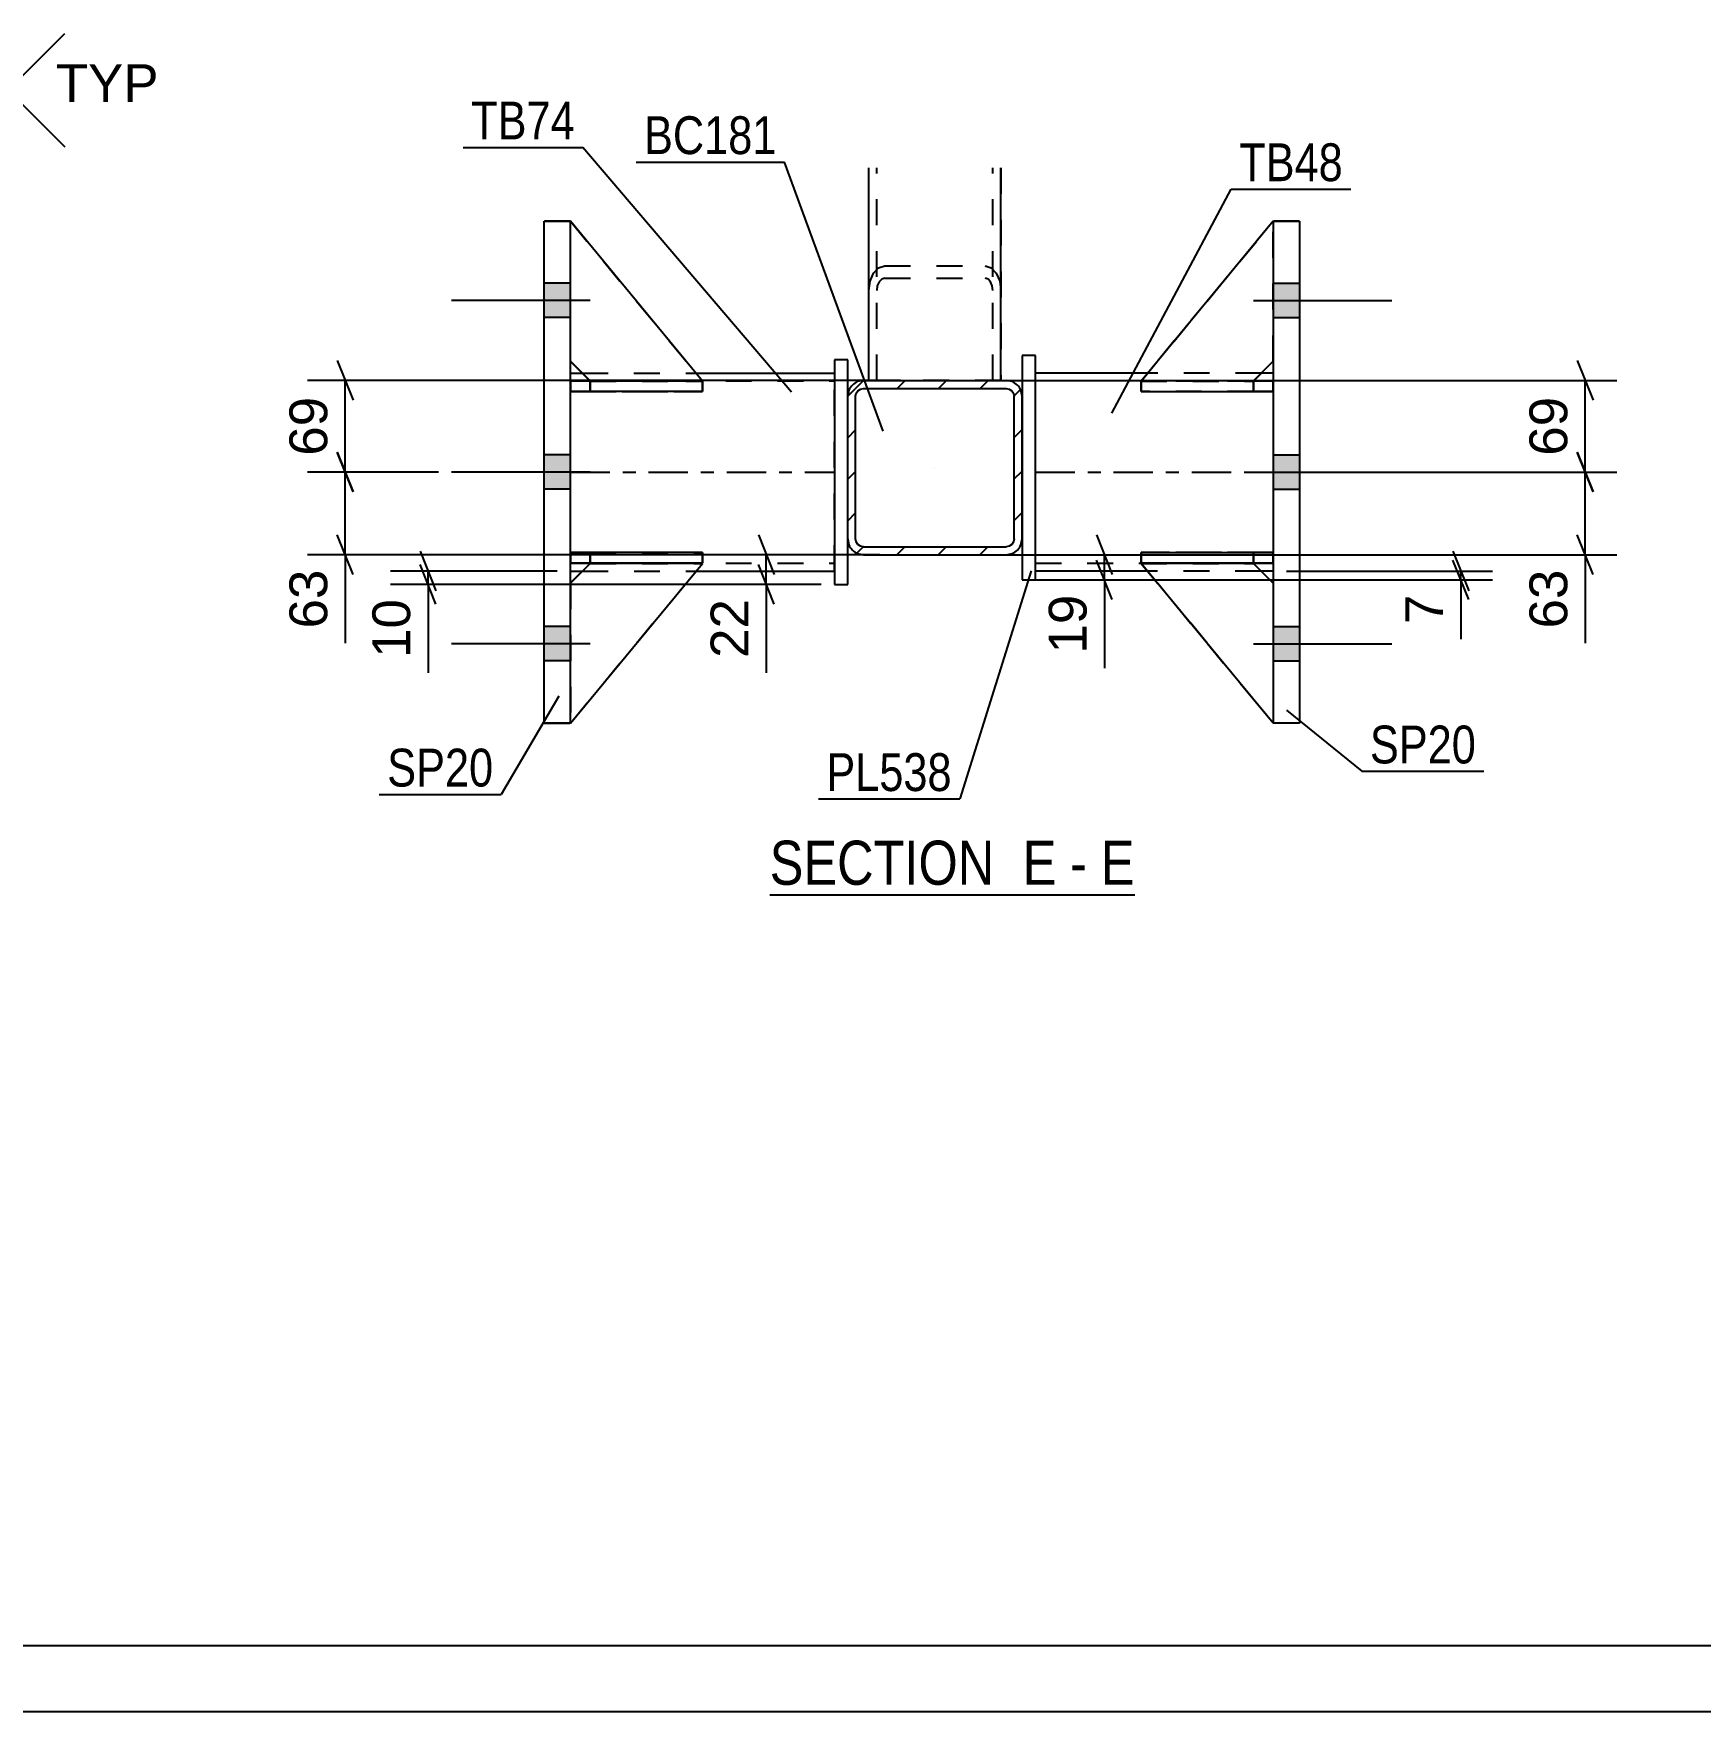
# Model space of a CAD drawing. Header units: millimetres. Extents: x 0 to 3371, y 0 to 1899.
# Drawn here: x 213.1 to 339.3, y 0 to 127.1 of the extents above; entities that cross this region are included whole.
import ezdxf

# ---------------------------------------------------------------- set-up
doc = ezdxf.new("R2010")
doc.units = ezdxf.units.MM
doc.linetypes.add('DXK_LINE_DOT2', pattern=[3.9198, 1.9599, -1.9599])
doc.linetypes.add('DXK_LINE_DOT3', pattern=[5.9187, 2.979, -0.9799, 0.9799, -0.9799])
doc.styles.add('Arial', font='ARIAL.TTF', dxfattribs={"height": 0.2})
doc.styles.add('Arial Narrow', font='ARIALN.TTF', dxfattribs={"height": 0.2})

# ---------------------------------------------------------------- blocks, each defined once
blk = doc.blocks.new('Unknown-203723636-1133')
at = {"color": 5, "linetype": 'Continuous'}
for p, q in [((5, 5), (836, 5)), ((0, 0), (841, 0))]:
    blk.add_line(p, q, dxfattribs=at)
blk = doc.blocks.new('Unknown-203723636-15 - 4598')
at = {"color": 6, "linetype": 'Continuous'}
blk.add_line((268.84, 61.85), (296.49, 61.85), dxfattribs=at)
at = {"color": 0, "linetype": 'Continuous'}
for points in [[(286.95, 62.6), (286.95, 66.1), (268.84, 66.1), (268.84, 62.6)], [(290.55, 62.6), (290.55, 66.1), (288, 66.1), (288, 62.6)], [(292.88, 62.6), (292.88, 66.1), (291.6, 66.1), (291.6, 62.6)], [(296.49, 62.6), (296.49, 66.1), (293.93, 66.1), (293.93, 62.6)]]:
    blk.add_wipeout(points, dxfattribs=at)
at = {"color": 7, "linetype": 'Continuous', "style": 'Arial Narrow'}
for s, p in [('SECTION ', (268.84, 62.6)), ('E', (288, 62.6)), ('E', (293.93, 62.6)), ('-', (291.6, 62.6))]:
    blk.add_text(s, height=3.34, dxfattribs=at).set_placement(p)
blk = doc.blocks.new('Part-203723636-4714 - 4598')
at = {"color": 7, "linetype": 'DXK_LINE_DOT2'}
for p, q in [((276.35, 100.79), (276.35, 116.88)), ((276.95, 100.79), (276.95, 116.88)), ((285.75, 100.79), (285.75, 116.88)), ((286.35, 116.88), (286.35, 100.79)), ((286.35, 100.79), (276.35, 100.79))]:
    blk.add_line(p, q, dxfattribs=at)
blk = doc.blocks.new('Bolt-203723636-4626 - 4598')
at = {"linetype": 'Continuous'}
for points in [[(253.75, 105.55), (253.75, 108.15), (251.75, 108.15), (251.75, 105.55)], [(253.75, 105.55), (253.75, 108.15), (251.75, 108.15), (251.75, 105.55)], [(253.75, 105.55), (253.75, 108.15), (251.75, 108.15), (251.75, 105.55)], [(253.75, 92.55), (253.75, 95.15), (251.75, 95.15), (251.75, 92.55)], [(253.75, 92.55), (253.75, 95.15), (251.75, 95.15), (251.75, 92.55)], [(253.75, 79.55), (253.75, 82.15), (251.75, 82.15), (251.75, 79.55)], [(253.75, 79.55), (253.75, 82.15), (251.75, 82.15), (251.75, 79.55)], [(253.75, 79.55), (253.75, 82.15), (251.75, 82.15), (251.75, 79.55)]]:
    blk.add_hatch(color=1, dxfattribs=at).paths.add_polyline_path(points)
at = {"color": 1, "linetype": 'Continuous'}
for p, q in [((253.75, 108.15), (251.75, 108.15)), ((253.75, 108.15), (251.75, 108.15)), ((253.75, 108.15), (251.75, 108.15)), ((255.25, 106.85), (244.75, 106.85)), ((255.25, 106.85), (244.75, 106.85)), ((255.25, 106.85), (244.75, 106.85)), ((253.75, 105.55), (251.75, 105.55)), ((253.75, 105.55), (251.75, 105.55)), ((253.75, 105.55), (251.75, 105.55)), ((253.75, 95.15), (251.75, 95.15)), ((253.75, 95.15), (251.75, 95.15)), ((255.25, 93.85), (244.75, 93.85)), ((255.25, 93.85), (244.75, 93.85)), ((253.75, 92.55), (251.75, 92.55)), ((253.75, 92.55), (251.75, 92.55)), ((253.75, 82.15), (251.75, 82.15)), ((253.75, 82.15), (251.75, 82.15)), ((253.75, 82.15), (251.75, 82.15)), ((255.25, 80.85), (244.75, 80.85)), ((255.25, 80.85), (244.75, 80.85)), ((255.25, 80.85), (244.75, 80.85)), ((253.75, 79.55), (251.75, 79.55)), ((253.75, 79.55), (251.75, 79.55)), ((253.75, 79.55), (251.75, 79.55))]:
    blk.add_line(p, q, dxfattribs=at)
blk = doc.blocks.new('Part-203723636-4695 - 4598')
at = {"color": 2, "linetype": 'Continuous'}
for p, q in [((274.75, 102.35), (273.75, 102.35)), ((273.75, 102.35), (273.75, 85.35)), ((274.75, 99.59), (274.75, 102.35)), ((274.75, 85.35), (274.75, 88.79)), ((273.75, 85.35), (274.75, 85.35))]:
    blk.add_line(p, q, dxfattribs=at)
at = {"color": 7, "linetype": 'DXK_LINE_DOT2'}
blk.add_line((274.75, 88.79), (274.75, 99.59), dxfattribs=at)
blk = doc.blocks.new('Part-203723636-4767 - 4598')
at = {"color": 2, "linetype": 'Continuous'}
for p, q in [((251.75, 112.85), (251.75, 112.85)), ((251.75, 112.85), (253.75, 112.85)), ((251.75, 74.85), (251.75, 112.85)), ((253.75, 112.85), (253.75, 112.85)), ((253.75, 74.85), (253.75, 112.85)), ((253.75, 74.85), (251.75, 74.85))]:
    blk.add_line(p, q, dxfattribs=at)
at = {"color": 7, "linetype": 'DXK_LINE_DOT2'}
for p, q in [((253.75, 112.85), (251.75, 112.85)), ((251.75, 112.85), (251.75, 112.85)), ((253.75, 112.85), (253.75, 112.85)), ((251.75, 74.85), (253.75, 74.85))]:
    blk.add_line(p, q, dxfattribs=at)
blk = doc.blocks.new('Bolt-203723636-4639 - 4598')
at = {"linetype": 'Continuous'}
for points in [[(308.97, 105.55), (308.97, 108.15), (306.97, 108.15), (306.97, 105.55)], [(308.97, 105.55), (308.97, 108.15), (306.97, 108.15), (306.97, 105.55)], [(308.97, 105.55), (308.97, 108.15), (306.97, 108.15), (306.97, 105.55)], [(308.97, 92.55), (308.97, 95.15), (306.97, 95.15), (306.97, 92.55)], [(308.97, 92.55), (308.97, 95.15), (306.97, 95.15), (306.97, 92.55)], [(308.97, 79.55), (308.97, 82.15), (306.97, 82.15), (306.97, 79.55)], [(308.97, 79.55), (308.97, 82.15), (306.97, 82.15), (306.97, 79.55)], [(308.97, 79.55), (308.97, 82.15), (306.97, 82.15), (306.97, 79.55)]]:
    blk.add_hatch(color=1, dxfattribs=at).paths.add_polyline_path(points)
at = {"color": 1, "linetype": 'Continuous'}
for p, q in [((306.97, 108.15), (308.97, 108.15)), ((306.97, 108.15), (308.97, 108.15)), ((306.97, 108.15), (308.97, 108.15)), ((305.47, 106.85), (315.97, 106.85)), ((305.47, 106.85), (315.97, 106.85)), ((305.47, 106.85), (315.97, 106.85)), ((306.97, 105.55), (308.97, 105.55)), ((306.97, 105.55), (308.97, 105.55)), ((306.97, 105.55), (308.97, 105.55)), ((306.97, 95.15), (308.97, 95.15)), ((306.97, 95.15), (308.97, 95.15)), ((305.47, 93.85), (315.97, 93.85)), ((305.47, 93.85), (315.97, 93.85)), ((306.97, 92.55), (308.97, 92.55)), ((306.97, 92.55), (308.97, 92.55)), ((306.97, 82.15), (308.97, 82.15)), ((306.97, 82.15), (308.97, 82.15)), ((306.97, 82.15), (308.97, 82.15)), ((305.47, 80.85), (315.97, 80.85)), ((305.47, 80.85), (315.97, 80.85)), ((305.47, 80.85), (315.97, 80.85)), ((306.97, 79.55), (308.97, 79.55)), ((306.97, 79.55), (308.97, 79.55)), ((306.97, 79.55), (308.97, 79.55))]:
    blk.add_line(p, q, dxfattribs=at)
blk = doc.blocks.new('Part-203723636-4677 - 4598')
at = {"linetype": 'Continuous'}
h = blk.add_hatch(dxfattribs=at)
h.set_pattern_fill('', scale=0.7, style=0, pattern_type=0)
h.set_pattern_definition([(45, (275.9466, 100.787), (-1.57154, 1.57154), [])])
h.paths.add_polyline_path([(286.75, 100.79), (275.95, 100.79), (275.49, 100.7), (275.1, 100.44), (274.84, 100.05), (274.75, 99.59), (274.75, 88.79), (274.84, 88.33), (275.1, 87.94), (275.49, 87.68), (275.95, 87.59), (286.75, 87.59), (287.21, 87.68), (287.6, 87.94), (287.86, 88.33), (287.95, 88.79), (287.95, 99.59), (287.86, 100.05), (287.6, 100.44), (287.21, 100.7)])
h.paths.add_polyline_path([(287.3, 99.82), (287.35, 99.59), (287.35, 88.79), (287.3, 88.56), (287.17, 88.36), (286.98, 88.23), (286.75, 88.19), (275.95, 88.19), (275.72, 88.23), (275.52, 88.36), (275.39, 88.56), (275.35, 88.79), (275.35, 99.59), (275.39, 99.82), (275.52, 100.01), (275.72, 100.14), (275.95, 100.19), (286.75, 100.19), (286.98, 100.14), (287.17, 100.01)])
at = {"color": 2, "linetype": 'Continuous'}
for p, q in [((275.95, 100.79), (275.49, 100.7)), ((275.95, 100.79), (275.95, 100.79)), ((275.95, 100.79), (286.75, 100.79)), ((286.75, 100.79), (286.75, 100.79)), ((287.21, 100.7), (286.75, 100.79)), ((274.84, 100.05), (274.75, 99.59)), ((274.75, 99.59), (274.75, 99.59)), ((274.75, 88.79), (274.75, 99.59)), ((275.35, 99.59), (275.39, 99.82)), ((275.35, 99.59), (275.35, 99.59)), ((275.35, 88.79), (275.35, 99.59)), ((275.39, 99.82), (275.52, 100.01)), ((275.52, 100.01), (275.72, 100.14)), ((275.72, 100.14), (275.95, 100.19)), ((275.95, 100.19), (275.95, 100.19)), ((275.95, 100.19), (286.75, 100.19)), ((286.75, 100.19), (286.75, 100.19)), ((286.75, 100.19), (286.98, 100.14)), ((286.98, 100.14), (287.17, 100.01)), ((287.17, 100.01), (287.3, 99.82)), ((287.3, 99.82), (287.35, 99.59)), ((287.35, 99.59), (287.35, 99.59)), ((287.35, 88.79), (287.35, 99.59)), ((287.95, 99.59), (287.86, 100.05)), ((287.95, 99.59), (287.95, 99.59)), ((287.95, 88.79), (287.95, 99.59)), ((274.75, 88.79), (274.75, 88.79)), ((274.75, 88.79), (274.84, 88.33)), ((275.35, 88.79), (275.35, 88.79)), ((275.39, 88.56), (275.35, 88.79)), ((275.52, 88.36), (275.39, 88.56)), ((275.49, 87.68), (275.95, 87.59)), ((275.72, 88.23), (275.52, 88.36)), ((275.95, 88.19), (275.72, 88.23)), ((275.95, 88.19), (275.95, 88.19)), ((275.95, 88.19), (286.75, 88.19)), ((286.98, 88.23), (286.75, 88.19)), ((286.75, 88.19), (286.75, 88.19)), ((286.75, 87.59), (287.21, 87.68)), ((287.17, 88.36), (286.98, 88.23)), ((287.3, 88.56), (287.17, 88.36)), ((287.35, 88.79), (287.3, 88.56)), ((287.35, 88.79), (287.35, 88.79)), ((287.86, 88.33), (287.95, 88.79)), ((287.95, 88.79), (287.95, 88.79)), ((275.95, 87.59), (275.95, 87.59)), ((275.95, 87.59), (286.75, 87.59)), ((286.75, 87.59), (286.75, 87.59))]:
    blk.add_line(p, q, dxfattribs=at)
at = {"color": 7, "linetype": 'DXK_LINE_DOT3'}
blk.add_line((281.35, 94.19), (281.35, 94.19), dxfattribs=at)
at = {"color": 2, "linetype": 'Continuous'}
for centre, start, end in [((275.95, 99.59), 112.5, 157.5), ((286.75, 99.59), 22.5, 67.5), ((275.95, 88.79), 202.5, 247.5), ((286.75, 88.79), 292.5, 337.5)]:
    blk.add_arc(centre, 1.2, start, end, dxfattribs=at)
blk = doc.blocks.new('Part-203723636-4726 - 4598')
at = {"color": 2, "linetype": 'Continuous'}
for p, q in [((276.35, 100.79), (276.35, 116.88)), ((286.35, 100.79), (286.35, 116.88))]:
    blk.add_line(p, q, dxfattribs=at)
at = {"color": 7, "linetype": 'DXK_LINE_DOT2'}
for p, q in [((276.95, 100.79), (276.95, 116.88)), ((285.75, 100.79), (285.75, 116.88)), ((276.7, 108.92), (277.09, 109.32)), ((277.09, 109.32), (277.55, 109.46)), ((277.55, 109.46), (285.15, 109.46)), ((285.15, 109.46), (285.61, 109.32)), ((285.61, 109.32), (286, 108.92)), ((276.35, 107.6), (276.44, 108.31)), ((276.44, 108.31), (276.7, 108.92)), ((277.12, 108.26), (276.99, 107.96)), ((277.32, 108.46), (277.12, 108.26)), ((277.55, 108.53), (277.32, 108.46)), ((277.55, 108.53), (285.15, 108.53)), ((285.38, 108.46), (285.15, 108.53)), ((285.57, 108.26), (285.38, 108.46)), ((285.7, 107.96), (285.57, 108.26)), ((286, 108.92), (286.26, 108.31)), ((286.26, 108.31), (286.35, 107.6)), ((276.99, 107.96), (276.95, 107.6)), ((285.75, 107.6), (285.7, 107.96)), ((276.35, 100.79), (286.35, 100.79))]:
    blk.add_line(p, q, dxfattribs=at)
blk = doc.blocks.new('Part-203723636-4733 - 4598')
at = {"color": 7, "linetype": 'DXK_LINE_DOT2'}
for p, q in [((296.97, 86.95), (296.97, 87.75)), ((296.97, 87.75), (305.47, 87.75)), ((306.97, 87.75), (296.97, 87.75)), ((305.47, 86.95), (305.47, 87.75)), ((305.47, 87.75), (306.97, 87.75)), ((306.97, 86.95), (306.97, 87.75)), ((306.97, 86.95), (306.97, 87.75)), ((306.97, 87.75), (306.97, 87.75)), ((305.47, 86.95), (296.97, 86.95)), ((296.97, 86.95), (306.97, 86.95)), ((306.97, 86.95), (305.47, 86.95)), ((306.97, 86.95), (306.97, 86.95))]:
    blk.add_line(p, q, dxfattribs=at)
blk = doc.blocks.new('Part-203723636-4734 - 4598')
at = {"color": 2, "linetype": 'Continuous'}
for p, q in [((296.98, 100.75), (296.97, 100.75)), ((296.97, 100.75), (296.97, 99.95)), ((306.97, 100.75), (298.22, 100.75)), ((306.97, 100.75), (306.97, 100.75)), ((306.97, 100.75), (306.97, 99.95)), ((296.97, 99.95), (306.97, 99.95))]:
    blk.add_line(p, q, dxfattribs=at)
at = {"color": 7, "linetype": 'DXK_LINE_DOT2'}
for p, q in [((298.22, 100.75), (296.98, 100.75)), ((305.47, 100.75), (296.98, 100.75)), ((305.47, 100.75), (306.97, 100.75)), ((305.47, 100.75), (305.47, 99.95)), ((306.97, 100.75), (306.97, 100.75)), ((296.97, 99.95), (305.47, 99.95)), ((305.47, 99.95), (306.97, 99.95))]:
    blk.add_line(p, q, dxfattribs=at)
blk = doc.blocks.new('Part-203723636-4799 - 4598')
at = {"color": 7, "linetype": 'DXK_LINE_DOT2'}
for p, q in [((296.97, 86.94), (305.47, 86.94)), ((306.97, 74.85), (296.97, 86.94)), ((296.97, 86.94), (296.97, 86.94)), ((305.47, 86.94), (296.97, 86.94)), ((296.97, 86.94), (306.97, 74.85)), ((305.47, 86.94), (306.97, 85.44)), ((305.47, 86.94), (305.47, 86.94)), ((306.97, 85.44), (305.47, 86.94)), ((306.97, 85.44), (306.97, 74.85))]:
    blk.add_line(p, q, dxfattribs=at)
blk = doc.blocks.new('Part-203723636-4735 - 4598')
at = {"color": 2, "linetype": 'Continuous'}
for p, q in [((296.97, 87.75), (306.97, 87.75)), ((296.97, 87.75), (296.97, 86.95)), ((306.97, 87.75), (306.97, 87.75)), ((306.97, 86.95), (306.97, 87.75)), ((306.97, 86.95), (296.97, 86.95))]:
    blk.add_line(p, q, dxfattribs=at)
at = {"color": 7, "linetype": 'DXK_LINE_DOT2'}
for p, q in [((305.47, 87.75), (296.97, 87.75)), ((306.97, 87.75), (305.47, 87.75)), ((305.47, 87.75), (305.47, 86.95)), ((306.97, 87.75), (306.97, 87.75)), ((296.97, 86.95), (305.47, 86.95)), ((305.47, 86.95), (306.97, 86.95))]:
    blk.add_line(p, q, dxfattribs=at)
blk = doc.blocks.new('Part-203723636-4810 - 4598')
at = {"color": 2, "linetype": 'Continuous'}
for p, q in [((253.75, 99.95), (253.75, 100.75)), ((253.75, 100.75), (262.5, 100.75)), ((263.75, 100.75), (263.74, 100.75)), ((263.75, 99.95), (263.75, 100.75)), ((263.75, 99.95), (253.75, 99.95)), ((253.75, 99.95), (253.75, 99.95))]:
    blk.add_line(p, q, dxfattribs=at)
at = {"color": 7, "linetype": 'DXK_LINE_DOT2'}
for p, q in [((255.25, 100.75), (253.75, 100.75)), ((255.25, 99.95), (255.25, 100.75)), ((263.74, 100.75), (255.25, 100.75)), ((262.5, 100.75), (263.74, 100.75)), ((253.75, 99.95), (255.25, 99.95)), ((255.25, 99.95), (263.75, 99.95))]:
    blk.add_line(p, q, dxfattribs=at)
blk = doc.blocks.new('Part-203723636-4750 - 4598')
at = {"color": 2, "linetype": 'Continuous'}
for p, q in [((288.97, 102.69), (287.97, 102.69)), ((287.97, 102.69), (287.97, 85.69)), ((288.97, 85.69), (288.97, 102.69)), ((287.97, 85.69), (288.97, 85.69))]:
    blk.add_line(p, q, dxfattribs=at)
blk = doc.blocks.new('Part-203723636-4755 - 4598')
at = {"color": 2, "linetype": 'Continuous'}
for p, q in [((253.75, 101.35), (254.64, 101.35)), ((263.24, 101.35), (273.75, 101.35)), ((253.75, 86.35), (254.65, 86.35)), ((263.26, 86.35), (273.75, 86.35))]:
    blk.add_line(p, q, dxfattribs=at)
at = {"color": 7, "linetype": 'DXK_LINE_DOT2'}
for p, q in [((253.75, 86.35), (253.75, 101.35)), ((253.75, 100.75), (273.75, 100.75)), ((254.64, 101.35), (263.24, 101.35)), ((273.75, 86.35), (273.75, 101.35)), ((253.75, 86.95), (273.75, 86.95)), ((254.65, 86.35), (263.26, 86.35))]:
    blk.add_line(p, q, dxfattribs=at)
at = {"color": 7, "linetype": 'DXK_LINE_DOT3'}
blk.add_line((253.75, 93.85), (273.75, 93.85), dxfattribs=at)
blk = doc.blocks.new('Part-203723636-4757 - 4598')
at = {"color": 2, "linetype": 'Continuous'}
for p, q in [((253.75, 86.95), (253.75, 87.75)), ((263.75, 87.75), (253.75, 87.75)), ((263.75, 86.95), (263.75, 87.75)), ((263.75, 86.95), (253.75, 86.95)), ((253.75, 86.95), (253.75, 86.95))]:
    blk.add_line(p, q, dxfattribs=at)
at = {"color": 7, "linetype": 'DXK_LINE_DOT2'}
for p, q in [((255.25, 87.75), (253.75, 87.75)), ((255.25, 86.95), (255.25, 87.75)), ((263.75, 87.75), (255.25, 87.75)), ((253.75, 86.95), (255.25, 86.95)), ((255.25, 86.95), (263.75, 86.95))]:
    blk.add_line(p, q, dxfattribs=at)
blk = doc.blocks.new('Part-203723636-4762 - 4598')
at = {"color": 2, "linetype": 'Continuous'}
for p, q in [((306.97, 112.85), (308.97, 112.85)), ((306.97, 112.85), (306.97, 112.85)), ((306.97, 112.85), (306.97, 74.85)), ((308.97, 112.85), (308.97, 112.85)), ((308.97, 112.85), (308.97, 74.85)), ((308.97, 74.85), (306.97, 74.85))]:
    blk.add_line(p, q, dxfattribs=at)
at = {"color": 7, "linetype": 'DXK_LINE_DOT2'}
for p, q in [((308.97, 112.85), (306.97, 112.85)), ((306.97, 112.85), (306.97, 112.85)), ((308.97, 112.85), (308.97, 112.85)), ((308.97, 74.85), (306.97, 74.85))]:
    blk.add_line(p, q, dxfattribs=at)
blk = doc.blocks.new('Part-203723636-4780 - 4598')
at = {"color": 2, "linetype": 'Continuous'}
for p, q in [((255.25, 86.94), (253.75, 85.44)), ((253.75, 74.85), (263.75, 86.94)), ((263.75, 86.94), (255.25, 86.94)), ((255.25, 86.94), (255.25, 86.94)), ((263.75, 86.94), (263.75, 86.94))]:
    blk.add_line(p, q, dxfattribs=at)
at = {"color": 7, "linetype": 'DXK_LINE_DOT2'}
for p, q in [((253.75, 85.44), (255.25, 86.94)), ((253.75, 74.85), (263.75, 86.94)), ((255.25, 86.94), (263.75, 86.94)), ((253.75, 85.44), (253.75, 74.85))]:
    blk.add_line(p, q, dxfattribs=at)
blk = doc.blocks.new('Part-203723636-4783 - 4598')
at = {"color": 7, "linetype": 'DXK_LINE_DOT2'}
for p, q in [((255.25, 86.94), (253.75, 85.44)), ((253.75, 74.85), (263.75, 86.94)), ((253.75, 85.44), (255.25, 86.94)), ((253.75, 74.85), (263.75, 86.94)), ((263.75, 86.94), (255.25, 86.94)), ((255.25, 86.94), (255.25, 86.94)), ((255.25, 86.94), (263.75, 86.94)), ((263.75, 86.94), (263.75, 86.94)), ((253.75, 85.44), (253.75, 74.85))]:
    blk.add_line(p, q, dxfattribs=at)
blk = doc.blocks.new('Part-203723636-4784 - 4598')
at = {"color": 2, "linetype": 'Continuous'}
for p, q in [((253.75, 112.85), (253.75, 112.85)), ((253.75, 112.85), (253.75, 112.85)), ((263.75, 100.74), (253.75, 112.85)), ((255.24, 100.75), (253.75, 102.24)), ((262.5, 100.74), (263.75, 100.74)), ((263.75, 100.74), (263.75, 100.74))]:
    blk.add_line(p, q, dxfattribs=at)
at = {"color": 7, "linetype": 'DXK_LINE_DOT2'}
for p, q in [((253.75, 102.24), (253.75, 112.85)), ((253.75, 112.85), (263.75, 100.74)), ((255.25, 100.74), (253.75, 102.24)), ((255.25, 100.74), (255.24, 100.75)), ((263.75, 100.74), (255.25, 100.74)), ((255.25, 100.74), (255.25, 100.74)), ((255.25, 100.74), (262.5, 100.74))]:
    blk.add_line(p, q, dxfattribs=at)
blk = doc.blocks.new('Part-203723636-4787 - 4598')
at = {"color": 7, "linetype": 'DXK_LINE_DOT2'}
for p, q in [((253.75, 102.24), (253.75, 112.85)), ((253.75, 112.85), (263.75, 100.74)), ((253.75, 112.85), (263.75, 100.74)), ((255.25, 100.74), (253.75, 102.24)), ((255.25, 100.74), (253.75, 102.24)), ((263.75, 100.74), (255.25, 100.74)), ((255.25, 100.74), (255.25, 100.74)), ((255.25, 100.74), (263.75, 100.74)), ((263.75, 100.74), (263.75, 100.74))]:
    blk.add_line(p, q, dxfattribs=at)
blk = doc.blocks.new('Part-203723636-4788 - 4598')
at = {"color": 7, "linetype": 'DXK_LINE_DOT2'}
for p, q in [((253.75, 100.75), (255.25, 100.75)), ((263.51, 100.75), (253.75, 100.75)), ((253.75, 100.75), (253.75, 100.75)), ((253.75, 100.75), (253.75, 99.95)), ((253.75, 100.75), (253.75, 99.95)), ((255.25, 100.75), (263.75, 100.75)), ((255.25, 100.75), (255.25, 99.95)), ((263.75, 100.75), (263.75, 99.95)), ((255.25, 99.95), (253.75, 99.95)), ((253.75, 99.95), (263.75, 99.95)), ((253.75, 99.95), (253.75, 99.95)), ((263.75, 99.95), (255.25, 99.95))]:
    blk.add_line(p, q, dxfattribs=at)
blk = doc.blocks.new('Part-203723636-4789 - 4598')
at = {"color": 7, "linetype": 'DXK_LINE_DOT2'}
for p, q in [((253.75, 87.75), (255.25, 87.75)), ((263.75, 87.75), (253.75, 87.75)), ((253.75, 87.75), (253.75, 87.75)), ((253.75, 87.75), (253.75, 86.95)), ((253.75, 87.75), (253.75, 86.95)), ((255.25, 87.75), (263.75, 87.75)), ((255.25, 87.75), (255.25, 86.95)), ((263.75, 87.75), (263.75, 86.95)), ((255.25, 86.95), (253.75, 86.95)), ((253.75, 86.95), (263.75, 86.95)), ((253.75, 86.95), (253.75, 86.95)), ((263.75, 86.95), (255.25, 86.95))]:
    blk.add_line(p, q, dxfattribs=at)
blk = doc.blocks.new('Part-203723636-4795 - 4598')
at = {"color": 2, "linetype": 'Continuous'}
for p, q in [((297.47, 101.35), (288.97, 101.35)), ((306.97, 101.35), (306.08, 101.35)), ((297.46, 86.35), (288.97, 86.35)), ((306.97, 86.35), (306.06, 86.35))]:
    blk.add_line(p, q, dxfattribs=at)
at = {"color": 7, "linetype": 'DXK_LINE_DOT2'}
for p, q in [((288.97, 86.35), (288.97, 101.35)), ((306.97, 100.75), (288.97, 100.75)), ((306.08, 101.35), (297.47, 101.35)), ((306.97, 101.35), (306.97, 86.35)), ((288.97, 86.95), (306.97, 86.95)), ((306.06, 86.35), (297.46, 86.35))]:
    blk.add_line(p, q, dxfattribs=at)
at = {"color": 7, "linetype": 'DXK_LINE_DOT3'}
blk.add_line((288.97, 93.85), (306.97, 93.85), dxfattribs=at)
blk = doc.blocks.new('Part-203723636-4796 - 4598')
at = {"color": 2, "linetype": 'Continuous'}
for p, q in [((296.97, 86.94), (296.97, 86.94)), ((305.47, 86.94), (296.97, 86.94)), ((306.97, 74.85), (296.97, 86.94)), ((305.47, 86.94), (305.47, 86.94)), ((305.47, 86.94), (306.97, 85.44))]:
    blk.add_line(p, q, dxfattribs=at)
at = {"color": 7, "linetype": 'DXK_LINE_DOT2'}
for p, q in [((296.97, 86.94), (305.47, 86.94)), ((306.97, 74.85), (296.97, 86.94)), ((305.47, 86.94), (306.97, 85.44)), ((306.97, 85.44), (306.97, 74.85))]:
    blk.add_line(p, q, dxfattribs=at)
blk = doc.blocks.new('Part-203723636-4800 - 4598')
at = {"color": 2, "linetype": 'Continuous'}
for p, q in [((306.97, 112.85), (296.97, 100.74)), ((306.97, 112.85), (306.97, 112.85)), ((306.97, 112.85), (306.97, 112.85)), ((305.48, 100.75), (306.97, 102.24)), ((298.22, 100.74), (296.97, 100.74)), ((296.97, 100.74), (296.97, 100.74))]:
    blk.add_line(p, q, dxfattribs=at)
at = {"color": 7, "linetype": 'DXK_LINE_DOT2'}
for p, q in [((306.97, 112.85), (296.97, 100.74)), ((306.97, 102.24), (306.97, 112.85)), ((305.47, 100.74), (306.97, 102.24)), ((305.47, 100.74), (296.97, 100.74)), ((305.47, 100.74), (298.22, 100.74)), ((305.47, 100.74), (305.48, 100.75)), ((305.47, 100.74), (305.47, 100.74))]:
    blk.add_line(p, q, dxfattribs=at)
blk = doc.blocks.new('Part-203723636-4803 - 4598')
at = {"color": 7, "linetype": 'DXK_LINE_DOT2'}
for p, q in [((306.97, 112.85), (296.97, 100.74)), ((296.97, 100.74), (306.97, 112.85)), ((306.97, 102.24), (306.97, 112.85)), ((305.47, 100.74), (306.97, 102.24)), ((305.47, 100.74), (306.97, 102.24)), ((296.97, 100.74), (305.47, 100.74)), ((296.97, 100.74), (296.97, 100.74)), ((305.47, 100.74), (296.97, 100.74)), ((305.47, 100.74), (305.47, 100.74))]:
    blk.add_line(p, q, dxfattribs=at)
blk = doc.blocks.new('Part-203723636-4804 - 4598')
at = {"color": 7, "linetype": 'DXK_LINE_DOT2'}
for p, q in [((296.97, 99.95), (296.97, 100.75)), ((296.97, 100.75), (305.47, 100.75)), ((306.97, 100.75), (296.97, 100.75)), ((305.47, 99.95), (305.47, 100.75)), ((305.47, 100.75), (306.97, 100.75)), ((306.97, 99.95), (306.97, 100.75)), ((306.97, 99.95), (306.97, 100.75)), ((306.97, 100.75), (306.97, 100.75)), ((305.47, 99.95), (296.97, 99.95)), ((296.97, 99.95), (306.97, 99.95)), ((306.97, 99.95), (305.47, 99.95)), ((306.97, 99.95), (306.97, 99.95))]:
    blk.add_line(p, q, dxfattribs=at)
blk = doc.blocks.new('StraightDimension-203723636-4889 - 4598')
at = {"color": 7, "linetype": 'Continuous'}
for p, q in [((236.08, 95.35), (237.28, 92.35)), ((243.75, 93.85), (233.83, 93.85)), ((236.68, 87.59), (236.68, 93.85)), ((237.28, 86.09), (236.08, 89.09)), ((277.19, 87.59), (233.83, 87.59)), ((236.68, 87.59), (236.68, 80.89)), ((236.68, 87.59), (236.68, 80.89))]:
    blk.add_line(p, q, dxfattribs=at)
at = {"color": 0}
blk.add_wipeout([(235.93, 87.06), (231.73, 87.06), (231.73, 81.41), (235.93, 81.41)], dxfattribs=at)
at = {"color": 3, "style": 'Arial'}
blk.add_text('63', height=2.865, rotation=90.0002, dxfattribs=at).set_placement((235.33, 82.01))
blk = doc.blocks.new('StraightDimension-203723636-4818 - 4598')
at = {"color": 7, "linetype": 'Continuous'}
for p, q in [((330, 102.29), (331.2, 99.29)), ((285.72, 100.79), (333, 100.79)), ((330.6, 93.85), (330.6, 100.79)), ((331.2, 92.35), (330, 95.35)), ((309.97, 93.85), (333, 93.85))]:
    blk.add_line(p, q, dxfattribs=at)
at = {"color": 0}
blk.add_wipeout([(329.85, 100.14), (325.65, 100.14), (325.65, 94.49), (329.85, 94.49)], dxfattribs=at)
at = {"color": 3, "style": 'Arial'}
blk.add_text('69', height=2.865, rotation=90.0002, dxfattribs=at).set_placement((329.25, 95.09))
blk = doc.blocks.new('StraightDimension-203723636-4879 - 4598')
at = {"color": 7, "linetype": 'Continuous'}
for p, q in [((236.08, 102.29), (237.28, 99.29)), ((278.75, 100.79), (233.83, 100.79)), ((236.68, 93.85), (236.68, 100.79)), ((237.28, 92.35), (236.08, 95.35)), ((243.75, 93.85), (233.83, 93.85))]:
    blk.add_line(p, q, dxfattribs=at)
at = {"color": 0}
blk.add_wipeout([(235.93, 100.14), (231.73, 100.14), (231.73, 94.49), (235.93, 94.49)], dxfattribs=at)
at = {"color": 3, "style": 'Arial'}
blk.add_text('69', height=2.865, rotation=90.0002, dxfattribs=at).set_placement((235.33, 95.09))
blk = doc.blocks.new('StraightDimension-203723636-4868 - 4598')
at = {"color": 7, "linetype": 'Continuous'}
for p, q in [((293.59, 89.09), (294.79, 86.09)), ((286.44, 87.59), (296.59, 87.59)), ((294.79, 84.19), (293.59, 87.19)), ((294.19, 85.69), (294.19, 87.59)), ((288.97, 85.69), (296.59, 85.69)), ((294.19, 85.69), (294.19, 78.99)), ((294.19, 85.69), (294.19, 78.99))]:
    blk.add_line(p, q, dxfattribs=at)
at = {"color": 0}
blk.add_wipeout([(293.44, 85.16), (289.24, 85.16), (289.24, 79.51), (293.44, 79.51)], dxfattribs=at)
at = {"color": 3, "style": 'Arial'}
blk.add_text('19', height=2.865, rotation=90.0002, dxfattribs=at).set_placement((292.84, 80.11))
blk = doc.blocks.new('StraightDimension-203723636-4898 - 4598')
at = {"color": 7, "linetype": 'Continuous'}
for p, q in [((242.36, 87.85), (243.56, 84.85)), ((243.56, 83.85), (242.36, 86.85)), ((252.75, 86.35), (240.11, 86.35)), ((272.75, 85.35), (240.11, 85.35)), ((242.96, 85.35), (242.96, 86.35)), ((242.96, 85.35), (242.96, 78.65)), ((242.96, 85.35), (242.96, 78.65))]:
    blk.add_line(p, q, dxfattribs=at)
at = {"color": 0}
blk.add_wipeout([(242.21, 84.82), (238.01, 84.82), (238.01, 79.18), (242.21, 79.18)], dxfattribs=at)
at = {"color": 3, "style": 'Arial'}
blk.add_text('10', height=2.865, rotation=90.0002, dxfattribs=at).set_placement((241.61, 79.78))
blk = doc.blocks.new('StraightDimension-203723636-4832 - 4598')
at = {"color": 7, "linetype": 'Continuous'}
for p, q in [((330, 95.35), (331.2, 92.35)), ((309.97, 93.85), (333, 93.85)), ((330.6, 87.59), (330.6, 93.85)), ((331.2, 86.09), (330, 89.09)), ((286.89, 87.59), (333, 87.59)), ((330.6, 87.59), (330.6, 80.89)), ((330.6, 87.59), (330.6, 80.89))]:
    blk.add_line(p, q, dxfattribs=at)
at = {"color": 0}
blk.add_wipeout([(329.85, 87.06), (325.65, 87.06), (325.65, 81.41), (329.85, 81.41)], dxfattribs=at)
at = {"color": 3, "style": 'Arial'}
blk.add_text('63', height=2.865, rotation=90.0002, dxfattribs=at).set_placement((329.25, 82.01))
blk = doc.blocks.new('StraightDimension-203723636-4846 - 4598')
at = {"color": 7, "linetype": 'Continuous'}
for p, q in [((320.59, 87.85), (321.79, 84.85)), ((321.79, 84.19), (320.59, 87.19)), ((289.97, 85.69), (323.59, 85.69)), ((307.97, 86.35), (323.59, 86.35)), ((321.19, 85.69), (321.19, 86.35)), ((321.19, 85.69), (321.19, 81.21)), ((321.19, 85.69), (321.19, 81.21))]:
    blk.add_line(p, q, dxfattribs=at)
at = {"color": 0}
blk.add_wipeout([(320.44, 85.16), (316.24, 85.16), (316.24, 81.74), (320.44, 81.74)], dxfattribs=at)
at = {"color": 3, "style": 'Arial'}
blk.add_text('7', height=2.87, rotation=90.0002, dxfattribs=at).set_placement((319.84, 82.34))
blk = doc.blocks.new('StraightDimension-203723636-4857 - 4598')
at = {"color": 7, "linetype": 'Continuous'}
for p, q in [((267.98, 89.09), (269.18, 86.09)), ((276.55, 87.59), (265.73, 87.59)), ((269.18, 83.85), (267.98, 86.85)), ((268.58, 85.35), (268.58, 87.59)), ((272.75, 85.35), (265.73, 85.35)), ((268.58, 85.35), (268.58, 78.65)), ((268.58, 85.35), (268.58, 78.65))]:
    blk.add_line(p, q, dxfattribs=at)
at = {"color": 0}
blk.add_wipeout([(267.83, 84.82), (263.63, 84.82), (263.63, 79.18), (267.83, 79.18)], dxfattribs=at)
at = {"color": 3, "style": 'Arial'}
blk.add_text('22', height=2.865, rotation=90.0002, dxfattribs=at).set_placement((267.23, 79.78))
blk = doc.blocks.new('WeldMark-203723636-4583 - 4329')
at = {"linetype": 'Continuous'}
blk.add_hatch(color=30, dxfattribs=at).paths.add_polyline_path([(181.78, 102.31), (179.09, 100.79), (180.74, 103.4)])
at = {"color": 30, "linetype": 'Continuous'}
for p, q in [((179.09, 100.79), (202.17, 122.77)), ((202.17, 122.77), (211.17, 122.77))]:
    blk.add_line(p, q, dxfattribs=at)
at = {"color": 3, "linetype": 'Continuous'}
for q in [(209.89, 118.49), (206.46, 118.49)]:
    blk.add_line((206.46, 122.77), q, dxfattribs=at)
for start, end in [(90, 270), (270, 90)]:
    blk.add_arc((202.17, 122.77), 1.5, start, end, dxfattribs=at)
at = {"color": 0, "linetype": 'Continuous'}
blk.add_wipeout([(222.55, 121.87), (222.55, 124.87), (214.77, 124.87), (214.77, 121.87)], dxfattribs=at)
blk.add_wipeout([(222.55, 121.87), (222.55, 124.87), (214.77, 124.87), (214.77, 121.87)], dxfattribs=at)
at = {"color": 3, "linetype": 'Continuous'}
for q in [(215.46, 127.06), (215.46, 118.49)]:
    blk.add_line((211.17, 122.77), q, dxfattribs=at)
at = {"color": 3, "linetype": 'Continuous', "style": 'Arial'}
blk.add_text('TYP', height=2.865, dxfattribs=at).set_placement((214.77, 121.87))
blk = doc.blocks.new('Mark-203723636-4673 - 4598')
at = {"color": 0}
blk.add_wipeout([(269.37, 117.93), (269.37, 120.93), (259.32, 120.93), (259.32, 117.93)], dxfattribs=at)
blk.add_wipeout([(269.37, 117.93), (269.37, 120.93), (259.32, 120.93), (259.32, 117.93)], dxfattribs=at)
at = {"color": 30, "linetype": 'Continuous'}
for p in [(258.72, 117.33), (277.43, 96.95)]:
    blk.add_line(p, (269.97, 117.33), dxfattribs=at)
at = {"color": 3, "style": 'Arial Narrow'}
blk.add_text('BC181', height=2.863, dxfattribs=at).set_placement((259.32, 117.93))
blk = doc.blocks.new('Mark-203723636-4746 - 4598')
at = {"color": 0}
blk.add_wipeout([(282.63, 69.7), (282.63, 72.7), (273.13, 72.7), (273.13, 69.7)], dxfattribs=at)
blk.add_wipeout([(282.63, 69.7), (282.63, 72.7), (273.13, 72.7), (273.13, 69.7)], dxfattribs=at)
at = {"color": 30, "linetype": 'Continuous'}
for p in [(288.64, 86.38), (272.53, 69.1)]:
    blk.add_line(p, (283.23, 69.1), dxfattribs=at)
at = {"color": 3, "style": 'Arial Narrow'}
blk.add_text('PL538', height=2.863, dxfattribs=at).set_placement((273.13, 69.7))
blk = doc.blocks.new('Mark-203723636-4751 - 4598')
at = {"color": 0}
blk.add_wipeout([(254.09, 119.04), (254.09, 122.04), (246.23, 122.04), (246.23, 119.04)], dxfattribs=at)
blk.add_wipeout([(254.09, 119.04), (254.09, 122.04), (246.23, 122.04), (246.23, 119.04)], dxfattribs=at)
at = {"color": 30, "linetype": 'Continuous'}
for p in [(245.63, 118.44), (270.49, 99.89)]:
    blk.add_line(p, (254.69, 118.44), dxfattribs=at)
at = {"color": 3, "style": 'Arial Narrow'}
blk.add_text('TB74', height=2.863, dxfattribs=at).set_placement((246.23, 119.04))
blk = doc.blocks.new('Mark-203723636-4758 - 4598')
at = {"color": 0}
blk.add_wipeout([(322.33, 71.79), (322.33, 74.79), (314.3, 74.79), (314.3, 71.79)], dxfattribs=at)
blk.add_wipeout([(322.33, 71.79), (322.33, 74.79), (314.3, 74.79), (314.3, 71.79)], dxfattribs=at)
at = {"color": 30, "linetype": 'Continuous'}
for p, q in [((307.98, 75.81), (313.7, 71.19)), ((313.7, 71.19), (322.93, 71.19))]:
    blk.add_line(p, q, dxfattribs=at)
at = {"color": 3, "style": 'Arial Narrow'}
blk.add_text('SP20', height=2.863, dxfattribs=at).set_placement((314.3, 71.79))
blk = doc.blocks.new('Mark-203723636-4763 - 4598')
at = {"color": 0}
blk.add_wipeout([(247.91, 70.04), (247.91, 73.04), (239.87, 73.04), (239.87, 70.04)], dxfattribs=at)
blk.add_wipeout([(247.91, 70.04), (247.91, 73.04), (239.87, 73.04), (239.87, 70.04)], dxfattribs=at)
at = {"color": 30, "linetype": 'Continuous'}
for p in [(252.87, 76.88), (239.27, 69.44)]:
    blk.add_line(p, (248.51, 69.44), dxfattribs=at)
at = {"color": 3, "style": 'Arial Narrow'}
blk.add_text('SP20', height=2.863, dxfattribs=at).set_placement((239.87, 70.04))
blk = doc.blocks.new('Mark-203723636-4791 - 4598')
at = {"color": 0}
blk.add_wipeout([(312.26, 115.88), (312.26, 118.88), (304.4, 118.88), (304.4, 115.88)], dxfattribs=at)
blk.add_wipeout([(312.26, 115.88), (312.26, 118.88), (304.4, 118.88), (304.4, 115.88)], dxfattribs=at)
at = {"color": 30, "linetype": 'Continuous'}
for p, q in [((294.76, 98.32), (303.8, 115.28)), ((303.8, 115.28), (312.86, 115.28))]:
    blk.add_line(p, q, dxfattribs=at)
at = {"color": 3, "style": 'Arial Narrow'}
blk.add_text('TB48', height=2.863, dxfattribs=at).set_placement((304.4, 115.88))

msp = doc.modelspace()

# ---------------------------------------------------------------- block references
for name in ['Unknown-203723636-1133', 'Part-203723636-4714 - 4598', 'Part-203723636-4726 - 4598', 'Part-203723636-4767 - 4598', 'Part-203723636-4784 - 4598', 'Part-203723636-4787 - 4598', 'Part-203723636-4800 - 4598', 'Part-203723636-4803 - 4598', 'Part-203723636-4762 - 4598', 'Bolt-203723636-4626 - 4598', 'Bolt-203723636-4639 - 4598', 'Part-203723636-4695 - 4598', 'Part-203723636-4750 - 4598', 'Part-203723636-4755 - 4598', 'Part-203723636-4810 - 4598', 'Part-203723636-4788 - 4598', 'Part-203723636-4677 - 4598', 'Part-203723636-4795 - 4598', 'Part-203723636-4734 - 4598', 'Part-203723636-4804 - 4598', 'Part-203723636-4757 - 4598', 'Part-203723636-4789 - 4598', 'Part-203723636-4733 - 4598', 'Part-203723636-4735 - 4598', 'Part-203723636-4780 - 4598', 'Part-203723636-4783 - 4598', 'Part-203723636-4799 - 4598', 'Part-203723636-4796 - 4598']:
    msp.add_blockref(name, (0, 0))

# ---------------------------------------------------------------- next in the draw order: block references
for name in ['WeldMark-203723636-4583 - 4329', 'StraightDimension-203723636-4818 - 4598', 'StraightDimension-203723636-4889 - 4598', 'StraightDimension-203723636-4868 - 4598', 'Mark-203723636-4763 - 4598', 'Mark-203723636-4758 - 4598', 'Unknown-203723636-15 - 4598']:
    msp.add_blockref(name, (0, 0))

# ---------------------------------------------------------------- next in the draw order: block references
for name in ['Mark-203723636-4791 - 4598', 'StraightDimension-203723636-4879 - 4598', 'StraightDimension-203723636-4832 - 4598', 'StraightDimension-203723636-4898 - 4598']:
    msp.add_blockref(name, (0, 0))

# ---------------------------------------------------------------- next in the draw order: block references
for name in ['Mark-203723636-4673 - 4598', 'StraightDimension-203723636-4857 - 4598', 'StraightDimension-203723636-4846 - 4598']:
    msp.add_blockref(name, (0, 0))

# ---------------------------------------------------------------- next in the draw order: block references
for name in ['Mark-203723636-4751 - 4598', 'Mark-203723636-4746 - 4598']:
    msp.add_blockref(name, (0, 0))

doc.saveas('drawing.dxf')
